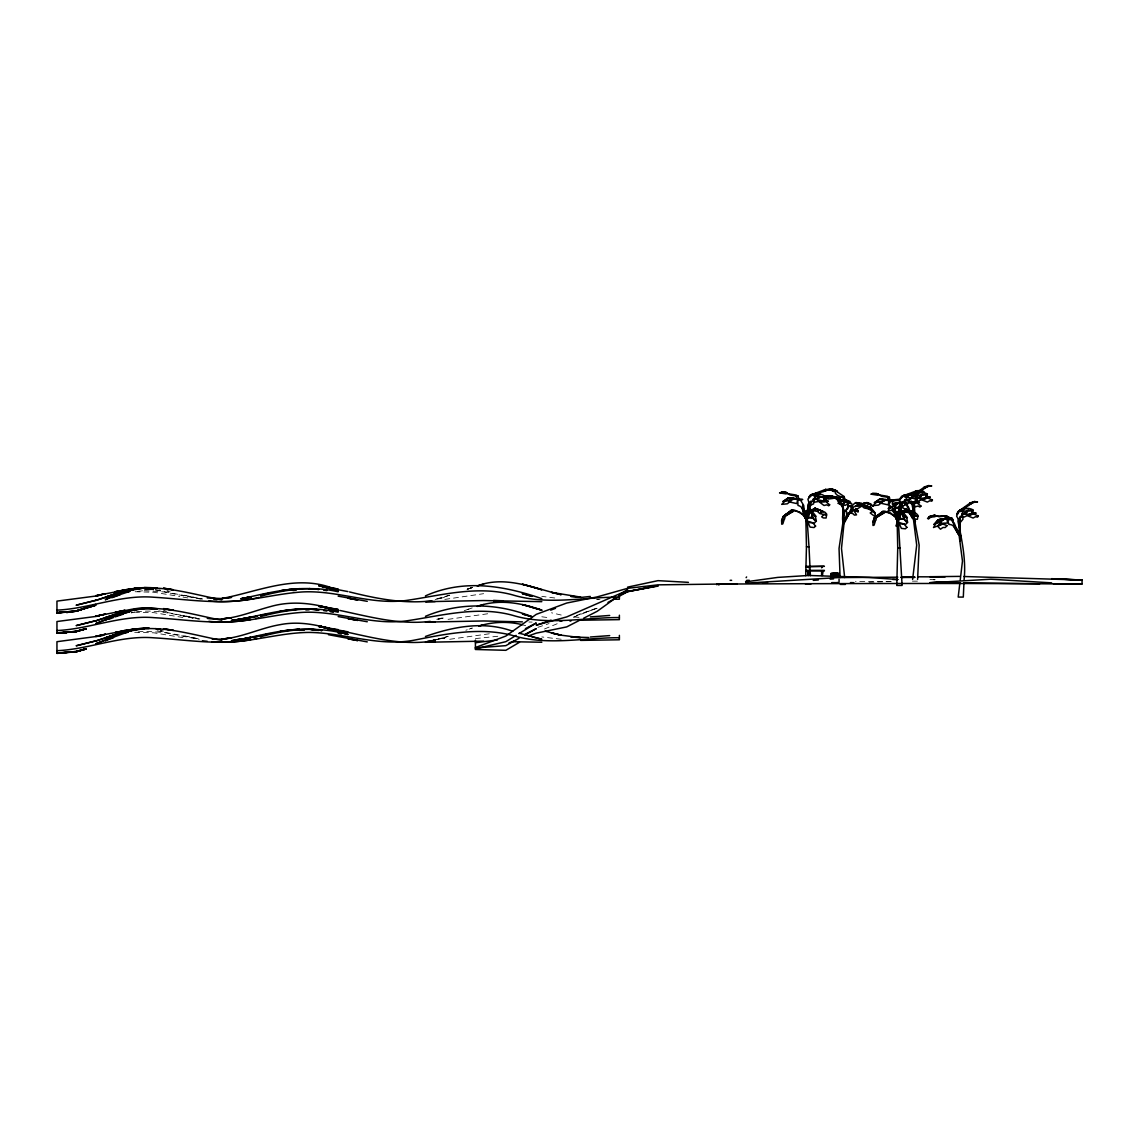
<?xml version="1.0" encoding="UTF-8"?>
<svg xmlns="http://www.w3.org/2000/svg" width="1139" height="1139" viewBox="0 0 1139 1139"><rect width="100%" height="100%" fill="white"/><g stroke="black" fill="none" stroke-linecap="round" stroke-linejoin="round"><path stroke-width="0.75" stroke-dasharray="5 3.75" d="M838.888 582.186L838.888 578.726M839.172 582.186L839.172 578.726M544.485 628.984L557.185 623.745M573.358 617.253L597.149 608.027L579.794 614.149M576.277 615.473L597.149 608.269M467.474 609.536L472.315 607.884L464.242 610.661M469.083 629.141L472.315 628.045L465.851 630.251M467.474 589.176L473.938 587.012L465.851 589.675L473.938 586.927L464.242 590.244M537.879 627.333L549.026 623.588M444.836 596.822L449.691 595.227M444.836 637.399L448.068 636.331M449.691 595.199L435.141 599.299M444.836 637.327L448.068 636.288M436.764 619.289L444.836 617.167M443.228 637.74L430.3 640.73L444.836 638.039L427.068 641.314M436.764 599.214L444.836 597.22L435.141 599.641M438.373 619.232L444.836 617.637L435.141 619.901M134.53 612.099L131.298 612.853C154.036 607.756 176.901 615.074 199.183 619.246M431.909 640.588L444.836 637.897L427.068 641.2M444.836 599.399L483.634 593.675M448.068 619.345L488.474 613.665M449.691 639.278L490.097 633.683M142.603 590.828L134.53 591.711L153.922 592.266L179.777 596.48M475.419 638.58L499.096 636.132M869.043 582.314L891.025 581.559M891.025 581.403L855.517 581.63M134.53 612.141L153.922 612.668L183.009 617.495M145.849 589.703L153.922 589.675L149.081 589.447M912.41 581.146L917.536 581.146M934.977 579.708L929.908 579.609L934.977 579.737M144.226 590.657L163.617 591.896L192.719 597.562M528.88 622.008L532.112 622.079M144.226 589.461L153.922 589.788L145.849 589.518M578.982 617.352L570.91 616.811M163.617 631.034L160.385 630.75L163.617 630.992M554.75 597.989L541.822 596.38M561.214 639.25L541.822 636.943M155.545 590.03L202.415 599L183.009 594.971M158.777 610.831L200.791 619.103L183.009 615.387M157.154 630.792L199.183 638.951L183.009 635.548M541.822 616.783L549.895 617.851M183.009 597.078L187.864 597.932M183.009 637.655L153.922 632.828L134.53 632.287L144.226 631.22L163.617 632.458L199.183 639.406M195.951 598.189L202.415 599.47M561.214 615.032L551.518 612.796M522.417 624.77L525.649 625.638M435.141 639.919L430.3 640.744L435.141 640.061M435.141 640.26L431.909 640.645L435.141 640.26M599.997 599.484L596.765 599.584L599.997 599.413M160.385 590.187L155.545 589.803L160.385 590.159M170.081 591.369L166.849 590.913L170.081 591.355M166.849 611.316L163.617 610.86L166.849 611.301M192.719 617.936L183.009 615.843L192.719 617.979"/><path stroke-width="1.5" d="M830.986 576.989L830.972 573.529M831.313 577.017L831.285 573.23M831.442 577.003L831.399 573.501M831.926 573.472L831.926 576.932L832.039 573.586M832.951 577.06L832.965 573.6M833.122 577.06L833.136 573.615M834.118 577.074L834.118 573.615M834.417 577.074L834.431 573.629M835.385 577.074L835.385 573.615M835.699 577.074L835.713 573.615M836.695 577.074L836.709 573.615M836.909 577.06L836.909 573.615M837.848 577.06L837.848 573.6M838.603 577.032L838.603 573.572M838.888 577.003L838.888 573.23M843.187 507.054L842.874 517.875L843.187 507.054L839.4 503.538L836.61 498.27L838.987 497.757L840.696 500.32M805.714 575.679L806.455 546.763L805.757 514.985M897.048 516.238L897.731 548.016L896.777 585.446L902.102 585.446L898.059 516.238M843.358 507.638C840.739 535.131 846.106 510.343 841.465 503.509M917.607 579.424L919.159 545.14L914.403 518.8M963.921 583.367L963.309 597.078L958.198 597.078L959.821 583.367M964.078 579.936C966.214 560.303 961.942 540 957.956 521.235L958.682 518.558M848.47 503.224L847.9 508.578L844.811 511.24L843.187 522.032M959.978 517.049C961.245 568.034 958.682 522.801 960.476 516.181M912.624 579.424L916.696 545.14L912.852 514.572M960.234 579.936L962.469 561.086L958.454 530.503L959.422 530.503M917.251 494.995L916.269 500.263L912.852 503.78L913.791 512.991M963.024 510.941L962.042 516.209L958.639 519.726L959.864 530.546M913.848 504.349L914.745 516.537L914.418 501.601M912.909 502.612L912.182 505.289L913.663 512.593M907.384 507.268L907.47 503.637L903.298 501.601L906.245 502.555L904.779 502.541M953.158 523.214L953.243 519.583L947.691 516.864L942.836 520.039L947.691 516.864L952.019 518.501L944.459 518.544M782.963 516.693L781.539 520.922L784.557 519.156L785.056 516.992L782.963 516.693L791.363 510.272L799.578 511.909C818.058 527.571 795.976 506.855 791.363 510.272L782.963 516.693L785.554 516.166L792.545 511.439L791.363 510.272L793.328 511.468L785.526 515.64L785.81 514.159L782.052 519.384M874.239 517.946L872.83 522.175L875.848 520.409L876.347 518.245L874.239 517.946L882.654 511.539L890.869 513.176C909.335 528.838 887.267 508.108 882.654 511.539L874.239 517.946L876.845 517.419L883.836 512.692L882.654 511.539L884.619 512.735L876.816 516.892L877.101 515.426L873.342 520.637M811.082 500.975L807.48 516.608L811.167 501.53M902.373 502.228C889.929 553.768 899.525 507.667 903.113 501.487M842.746 523.499L847.259 513.732L852.171 511.795L851.872 506.428L848.47 505.773M968.663 508.976L965.046 508.364L962.284 511.496L973.247 509.959C969.147 507.638 963.594 507.709 959.65 510.414L956.561 516.081L958.767 519.797M809.373 502.142L807.935 504.634C806.184 538.263 802.24 506.755 813.63 503.894L813.559 498.683L819.397 498.056M900.664 503.395L899.212 505.887C897.475 539.516 893.517 508.008 904.921 505.147L904.836 499.936L910.687 499.309M802.582 505.317L805.059 515.696M896.35 516.949L894.656 509.432M746.629 582.485L746.629 581.431L745.575 581.588M911.172 498.312L913.877 494.483C917.82 491.777 923.373 491.692 927.459 494.013L916.496 495.565L919.258 492.418L922.889 493.03M959.65 510.414L956.945 514.259L957.814 511.667L963.01 508.734L959.337 511.041L961.245 511.625L965.046 508.364L959.65 510.414L962.54 510.457M841.806 499.921L837.863 500.462L844.497 499.608L845.352 501.644L841.949 506.471L844.811 511.24M890.442 506.129L888.548 508.364L897.418 503.993L897.632 502.669L892.335 503.894L899.91 503.281M890.257 506.243L888.178 508.606L891.595 506.898M938.465 522.388L941.241 519.227L949.855 518.814L954.183 522.972C966.797 555.248 960.633 524.025 948.944 524.467L947.192 519.099L938.123 519.825L933.952 524.552L941.241 519.227L938.123 519.825L934.322 524.31L943.206 519.939L943.405 518.615L938.123 519.825L951.848 517.775L947.192 519.099L947.406 523.043L939.177 523.371M845.352 501.644L842.134 504.62L838.09 500.562L842.903 499.836M857.667 506.086L859.66 504.306L854.848 503.025L852.314 505.645C840.383 535.415 839.5 523.783 853.068 509.603M746.458 582.599L746.073 581.274L746.073 582.655M746.615 576.946L746.116 577.672M616.171 597.619L597.149 611.316L583.609 618.249M619.018 595.569L627.575 589.418M882.981 499.38L879.678 499.138L874.652 502.612L884.747 500.619L885.316 499.338L879.678 499.138L874.225 502.769L876.816 502.228M898.272 503.224L900.693 501.687M942.836 519.925L947.691 516.864M516.081 635.391L505.858 641.656L475.419 648.846M519 633.597L536.284 622.99L525.406 628.671M856.144 509.574L861.468 506.314L859.831 504.207L855.617 505.83L866.921 505.887L870.694 507.368L875.279 513.048L868.858 509.048L870.694 507.368L871.278 509.318L864.245 508.022L859.831 504.207L853.723 506.926L845.352 519.754L851.075 510.372L856.144 509.574L858.322 511.895L855.503 508.378M519.541 642.239L505.858 650.312L475.419 649.486L475.419 640.118M912.04 495.721L917.237 492.803L913.549 495.095L915.471 495.693L919.258 492.418L913.877 494.483L916.753 494.525M519.071 638.267L505.858 645.642L475.419 647.949M524.808 635.064L536.284 628.643L525.179 634.252M607.984 602.389L617.267 597.334M618.819 596.494L627.575 591.725L658 585.66L627.575 591.454L619.972 594.643M896.692 507.937L892.008 510.486L894.713 513.262L897.162 511.553L899.468 511.596L901.319 509.66L896.692 507.937L898.842 507.695M898.671 502.612L900.835 501.487M579.11 620.556L566.709 626.906L536.284 633.142L528.254 636.003M926.505 497.287L917.835 501.345L915.927 498.355L921.195 496.319M972.279 513.219L963.608 517.277L961.7 514.301L966.968 512.265M105.443 599.968C141.805 577.217 183.55 592.579 221.806 599.826M105.443 620.385C141.805 597.619 183.55 612.996 221.806 620.242M105.443 640.545C141.805 617.779 183.55 633.156 221.806 640.389M627.575 590.315L566.709 616.911L536.284 625.169L551.105 620.228M619.474 594.942L627.575 591.582L658 586.087M105.443 619.773L95.733 623.645L115.139 616L129.675 611.842M95.733 643.806L124.834 633.056M95.733 643.791L105.443 639.933M95.733 605.279L76.341 611.145L66.646 612.483L76.341 611.145L95.733 604.524L76.341 611.187L56.95 612.839L56.95 601.121L98.965 595.626M95.733 604.553L76.341 610.931L56.95 612.825L76.341 610.931L95.733 605.165L76.341 610.888M105.443 599.356L129.675 591.426M550.692 610.177L555.505 608.326M111.907 597.704L119.979 594.829M108.675 619.36L113.516 617.495M105.443 640.759L113.516 637.655M475.419 647.536L505.858 636.06L536.284 614.348L566.709 603.044L597.149 596.907L627.575 588.336L658 584.848L718.866 584.079M916.155 493.643L914.489 494.454M509.033 642.866L515.398 640.602L514.686 640.801M961.928 509.574L960.262 510.4M115.139 616.868L123.211 614.163M938.209 525.25L944.615 523.641M886.042 500.42L889.175 499.395L884.078 500.462L885.017 500.363M915.927 498.355L920.938 496.789M966.712 512.735L961.7 514.301L963.067 519.128L959.052 523.912L960.177 534.746M843.942 499.024L838.688 500.605L850.534 502.897L849.979 501.459L843.942 499.024L851.901 503.922L846.989 502.214M86.037 628.87L76.341 631.305L56.95 633.213L76.341 631.319L86.037 628.785L76.341 631.604L56.95 633.256L56.95 621.538L98.965 616.042M425.445 595.896C463.787 578.754 503.637 585.546 541.822 598.644M425.445 616.313C459.814 601.947 497.771 602.958 532.112 616.783L522.417 613.992L532.112 616.769M425.445 636.473C453.35 626.592 484.047 620.741 512.721 631.277M86.037 628.756L76.341 631.561L56.95 632.885L76.341 631.561L86.037 628.628L76.341 631.319M884.078 500.462L888.847 499.793L888.135 499.352M483.634 584.15L477.17 586.001C505.36 575.038 533.792 588.322 561.214 594.686L551.518 592.38L580.605 597.107L570.91 596.395L580.605 597.107M483.634 604.567L477.17 606.418C498.341 598.772 521.192 602.787 541.822 610.177L532.112 607.4L541.822 610.148M483.634 624.727L478.779 626.108C492.874 621.68 508.079 621.196 522.417 624.727M56.95 653.259L76.341 651.48L86.037 648.789M86.037 649.031L76.341 651.707L56.95 653.16L76.341 651.494L86.037 648.789L76.341 651.764L56.95 653.416L56.95 641.698L102.211 635.704M76.341 651.494L86.037 648.945L76.341 651.722L56.95 652.974M260.589 596.238C285.789 589.447 312.428 585.56 338.169 591.81M260.589 616.655C285.789 609.863 312.428 605.962 338.169 612.227M260.589 636.815C288.95 628.643 319.219 626.208 347.865 634.523C326.224 626.863 303.088 620.072 279.995 624.685C257.158 628.529 235.787 640.972 212.11 638.993M105.443 614.063L95.733 616.327L105.443 614.092M920.284 499.622L929.894 497.316L925.68 496.134M967.524 515.227L975.667 513.262L971.453 512.08L976.08 513.12L972.151 512.906M899.782 500.235L893.218 500.804M863.576 503.452L867.235 502.641L871.463 504.705L866.323 502.683L864.786 504.079L862.18 504.107L855.759 502.57L862.009 503.281M824.608 501.644L818.998 501.317M260.589 615.516L268.676 613.821L260.589 615.487M95.733 595.683L124.834 590.173L115.139 591.725C128.935 589.105 143.087 586.243 157.154 588.265M95.733 616.099L134.53 608.767L144.226 608.012L157.154 608.682M258.98 597.434C224.383 605.863 188.832 599.342 153.922 597.249C120.834 594.444 89.654 608.667 56.95 610.134M95.733 636.26L134.53 628.927L149.081 628.287M255.748 618.52L258.98 617.851M254.125 639.007L257.357 638.338M241.197 598.701L250.893 596.751L241.197 598.701C266.683 593.476 292.509 586.058 318.778 589.418L309.082 588.649L318.778 589.418M785.526 500.975L782.934 501.502L788.387 497.885L794.025 498.085L793.456 499.366L783.361 501.359L788.387 497.885L791.69 498.127L800.432 500.021L803.678 505.36C807.651 541.153 809.872 508.151 798.012 505.445L797.699 499.594L788.387 497.885L802.724 499.523L797.699 499.594L796.844 503.609L788.501 501.729M231.502 620.655L250.893 617.167L231.502 620.698C260.432 616.213 289.121 605.934 318.778 609.792M241.197 639.264L250.893 637.327L241.197 639.278C267.708 633.811 294.73 626.037 322.01 630.451M627.575 587.14L658 580.648L688.426 582.356M231.502 640.816L241.197 638.908L231.502 640.716M824.465 500.448L814.67 502.185L813.929 499.85M915.756 501.701L905.961 503.438L904.836 499.936L909.378 499.75M250.893 619.516C218.731 625.396 186.17 619.516 153.922 617.665C120.834 614.861 89.654 629.07 56.95 630.55M250.893 639.677C218.731 645.557 186.17 639.677 153.922 637.826C120.834 635.021 89.654 649.23 56.95 650.711M747.326 581.616L777.752 577.402L808.946 575.451L808.946 570.881M900.849 502.513L892.335 503.894L899.938 503.182M475.419 642.723L497.401 639.961M231.502 620.356L241.197 619.146M292.922 590.572L296.154 590.187M824.038 496.091L831.812 496.077L838.987 497.757L840.781 500.591M580.605 597.477L590.301 596.437M890.086 500.178L898.828 499.295M590.301 616.911L609.692 615.444M590.301 637.014L609.692 635.605M831.783 582.613L838.888 582.67L836.98 582.584M815.054 493.999L813.161 494.383M906.345 495.251L904.451 495.636M431.909 600.808C404.089 604.168 376.383 598.601 349.488 591.924M430.3 621.367C399.575 625.154 369.534 616.697 339.792 610.433M929.908 582.826L990.759 579.196L1051.624 582.855M813.26 580.363L818.329 579.993M830.16 579.139L833.549 578.897M747.326 583.054L838.617 577.573L897.788 577.188M56.95 612.796L66.646 612.17L56.95 612.469M812.919 499.494L817.375 499.224M904.209 500.761L908.651 500.477M813.559 498.683L816.578 498.555M762.546 582.841L767.615 582.627M56.95 632.999L66.646 632.7L56.95 632.814M895.055 507.368L899.981 507.168M305.85 609.949L309.082 609.821M299.386 630.38L304.227 630.18M901.163 577.402L914.688 576.932M918.062 576.804L945.114 576.889M425.445 641.926C396.87 644.603 369.064 636.729 341.401 630.906M570.91 621.026L569.913 621.04M718.581 584.179L737.175 583.723M435.141 622.065L425.445 622.122L483.634 620.969L522.417 621.88M619.388 597.149C583.78 596.95 547.688 605.535 512.721 594.914C477.184 585.133 441.32 595.398 406.053 600.495C370.075 605.265 335.35 589.162 299.386 592.166C269.174 594.658 239.446 604.41 208.878 600.894M435.141 601.577L425.445 601.705L483.634 600.552L541.822 601.663M619.388 617.566C583.78 617.366 547.688 625.952 512.721 615.331C477.184 605.535 441.32 615.815 406.053 620.912C370.075 625.681 335.35 609.579 299.386 612.583C269.174 615.074 239.446 624.827 208.878 621.31M588.692 637.513L570.91 636.972L580.605 637.683L561.214 635.192L545.054 631.191M619.388 637.726C583.78 637.527 547.688 646.112 512.721 635.491C480.544 627.034 447.613 633.569 415.749 639.862C379.857 647.351 344.818 632.8 309.082 632.416C276.478 632.672 244.913 644.745 212.11 641.798M435.141 642.14L425.445 642.282L483.634 641.129M960.334 576.377L929.908 576.718L938.351 576.889M612.924 599.271L619.388 599.214L619.388 594.8M580.605 620.242L619.388 619.63L619.388 615.217M580.605 640.389L619.388 639.791L619.388 635.377M901.163 577.459L914.688 577.43M716.901 584.079C838.617 583.51 960.334 583.083 1082.05 584.079L1082.05 580.036L963.708 576.505M806.455 546.763L809.003 546.763L810.399 575.679M897.731 548.016L900.294 548.016M806.156 566.311L824.408 566.311L806.156 566.823M808.177 567.08L808.946 566.823M822.386 567.08L821.618 566.823M808.946 567.834L808.177 566.823M821.618 567.834L822.386 566.823M806.156 570.368L824.408 570.368M806.156 570.881L824.408 570.881M808.177 574.184L808.946 574.184M821.618 574.184L822.386 574.184M730.113 580.321L731.637 580.321M746.8 580.321L749.334 580.321M745.732 581.958L746.6 581.958M1039.793 583.738L963.708 582.855M805.487 584.179L810.811 584.179M840.34 584.421L845.423 584.421M1053.304 583.738L1082.05 583.866M901.163 577.188L914.688 577.288M541.822 642.239L512.721 641.727M948.502 582.584L960.334 582.769M892.705 579.48L897.788 579.58M850.449 582.584L853.823 582.684M908.879 502.384L919.145 502.655L915.229 500.334L919.586 502.612L915.699 501.345M817.588 501.117L827.854 501.388L823.938 499.081L828.295 501.359L824.408 500.092M312.314 630.138L318.778 630.451M926.363 496.96L930.292 497.173L925.779 496.106M561.84 621.211L559.989 621.082M897.788 579.495L869.043 577.459L808.177 575.451L807.423 570.881M879.678 499.138L883.195 499.423M207.255 597.961L221.806 598.53L231.502 597.363L221.806 598.53C260.404 591.155 299.03 572.348 338.169 590.5L318.778 585.204M207.255 618.377C229.124 621.809 249.655 612.084 270.285 606.646C292.709 600.082 316.443 603.442 338.169 610.917L318.778 605.621M213.719 599.299L216.951 599.612M202.415 640.816L207.255 641.3M333.328 589.062L336.56 589.504M334.937 629.853L338.169 630.28M884.96 499.565L894.015 500.776L884.334 499.993M328.473 587.283L322.01 586.414L338.169 589.062L318.778 585.702L338.169 590.643L318.778 585.332L338.169 590.671L318.778 585.503L328.473 587.71M328.473 607.713L318.778 606.389L338.169 609.465L318.778 606.105L338.169 610.917M338.169 629.625L318.778 626.55L347.865 631.803M367.271 601.335L338.169 596.153M367.271 621.752L338.169 616.569M367.271 641.912L328.473 634.708M160.385 629.354L155.545 628.6M323.633 590.173L326.865 590.643M323.633 610.575L326.865 611.059M328.473 627.874L318.778 626.265L338.169 631.077L318.778 625.767M849.381 512.963L852.641 513.475L854.435 515.113L856.556 514.856L853.595 510.258L857.539 511.639L855.802 509.404M849.096 506.243L852.413 506.855L847.672 505.944M338.169 589.717L347.865 591.568M330.096 611.615L333.328 612.326M879.792 502.997L888.135 504.876L888.99 500.847L891.723 501.288L894.969 506.613C898.942 542.42 901.148 509.404 889.288 506.713L888.99 500.847L884.476 499.75M338.169 633.227L341.401 633.953M532.112 636.929L541.822 639.207L519.185 633.184M913.279 507.966L913.891 512.65M906.715 496.305L903.825 495.479L900.081 498.611L901.647 496.248C906.872 493.828 913.492 494.497 917.593 498.668L906.174 497.273L909.79 494.867L912.111 495.921M819.753 496.277L812.534 494.226L808.79 497.359L810.356 494.981C815.581 492.575 822.201 493.23 826.302 497.416L814.883 496.02L818.5 493.614L820.82 494.668M838.29 500.306L831.812 496.077L833.307 498.369L828.921 498.967L827.64 495.693L826.387 496.305L833.463 497.857L838.987 497.757L827.64 495.693L827.968 498.839L823.469 498.07M855.859 508.677L858.279 510.785L852.983 510.386L851.872 506.428L848.384 506.157L846.035 510.3L847.274 513.86M948.872 520.537L945.099 516.964L946.523 515.696L948.232 518.302M904.081 502.868L908.409 507.026C921.01 539.302 914.859 508.079 903.17 508.521L902.287 505.844M809.131 503.41L807.921 499.081L812.534 494.226L816.364 493.443L812.05 494.767L813.816 495.878L818.5 493.614L812.534 494.226L815.78 495.65L813.388 500.676L809.017 503.296L807.224 514.387M890.285 502.74L887.452 498.142L889.217 497.245L890.242 500.334M797.585 499.181L796.161 496.889L797.926 495.992L798.952 499.081M953.528 525.478L958.525 534.547L953.243 525.663M908.623 511.012L912.752 518.601L908.338 511.212M911.471 501.345L912.994 503.851L913.919 513.063M954.026 524.566L957.999 532.411L953.969 524.737M908.239 508.62L912.225 516.465L908.196 508.806M893.56 508.734L896.208 519.412L893.232 508.862M802.269 507.481L804.917 518.16L801.941 507.595M840.482 500.833L839.471 496.917L844.512 497.743L845.252 501.146M899.44 513.091L898.087 512.45L901.889 510.685L907.37 517.647L903.227 515.739L901.889 510.685L896.749 512.18L900.052 518.33L903.868 519.028L907.683 522.516L906.772 518.202L903.227 515.739L903.868 519.028L907.085 522.815L905.533 524.524L898.258 522.232L899.013 519.412L903.868 519.028L901.889 510.685L902.8 512.522L899.397 512.806L897.418 519.526M844.668 577.558L841.493 548.428L844.569 517.846L843.615 517.846L839.044 548.428L840.098 577.558M806.768 514.985L809.003 546.763M823.141 570.881L822.386 575.451L821.618 575.451L821.618 570.881M718.866 583.695L718.866 585.104M716.901 583.908L716.901 584.805M839.116 573.515L839.101 576.975L839.187 573.529M781.667 520.566L781.71 524.211L782.82 523.897L783.917 520.352L781.667 520.566M872.944 521.819L872.987 525.478L874.111 525.15L875.208 521.605L872.944 521.819M924.74 486.823L924.555 488.417L928.741 485.584L930.264 485.769L928.499 486.282L931.773 485.954L928 486.438L928.741 485.584L924.74 486.823L914.218 494.326L923.672 489.158L924.74 486.823M970.513 502.755L970.328 504.363L974.528 501.53L976.038 501.715L974.286 502.228L977.547 501.9L973.774 502.384L974.528 501.53L970.513 502.755L959.992 510.272L969.446 505.104L970.513 502.755M875.25 513.76L874.894 516.537L870.182 512.949L872.972 511.212L875.25 513.76M826.572 515.084L826.102 518.017L823.241 517.932L821.66 516.835L823.995 514.501L826.729 514.187L825.12 512.336L814.955 508.236L811.922 510.044L816.065 511.226L819.681 509.945L823.44 511.724L814.955 508.236L810.769 510.827L806.626 519.655L809.772 512.635L816.677 509.147L814.955 508.236L819.681 509.945L817.432 511.383L819.767 513.518L822.244 511.326L820.493 513.717L826.572 515.084M917.863 516.337L917.393 519.284L914.532 519.185L912.951 518.088L915.286 515.753L918.02 515.44L916.411 513.589L906.245 509.489L903.213 511.297L907.356 512.479L910.972 511.197L914.731 512.977L906.245 509.489L902.06 512.08L897.916 520.907L901.063 513.888L907.968 510.414L906.245 509.489L910.972 511.197L908.723 512.635L911.058 514.785L913.535 512.578L911.784 514.97L917.863 516.337M900.308 504.549C895.354 529.535 902.743 507.567 899.198 500.334L903.825 495.479L907.655 494.71L903.341 496.02L905.106 497.131L909.79 494.867L903.825 495.479L907.071 496.917L904.679 501.943L900.308 504.549M786.423 492.532L786.109 493.913L779.574 492.874L786.423 492.532L790.096 495.024L798.225 496.277L796.133 495.024L787.12 493.557L785.383 492.205L781.012 492.233L786.423 492.532M877.699 493.785L877.386 495.18L870.865 494.127L877.699 493.785L881.387 496.277L889.516 497.529L887.423 496.277L878.411 494.81L876.66 493.458L872.303 493.486L877.699 493.785M807.722 518.16L806.967 520.964L814.257 523.257L815.795 521.562L812.577 517.775L810.598 509.432L805.458 510.927L808.761 517.078L812.577 517.775L816.392 521.263L815.481 516.949L811.936 514.486L810.598 509.432L806.796 511.197L811.509 511.254L810.598 509.432L816.079 516.394L811.936 514.486L812.577 517.775L807.722 518.16M926.975 494.896L926.107 498.042L918.547 498.369L921.536 494.796L926.975 494.896M972.749 510.827L971.88 513.988L964.334 514.315L967.324 510.728L972.749 510.827M808.106 511.553L806.156 518.558L808.106 511.553M825.504 489.457L824.878 491.023L829.861 489.3L831.328 489.898L829.434 489.941L832.794 490.496L828.879 489.969L829.861 489.3L825.504 489.457L812.919 494.184L823.81 491.535L825.504 489.457M916.795 490.724L916.169 492.276L921.152 490.553L922.618 491.151L920.725 491.194L924.085 491.749L920.17 491.222L921.152 490.553L916.795 490.724L904.209 495.437L915.101 492.788L916.795 490.724M932.428 500.035L931.773 501.188L929.766 500.761L927.331 502.085L922.291 500.035L927.63 497.914L932.428 500.035M978.202 515.981L977.547 517.134L975.539 516.707L973.105 518.031L968.065 515.981L973.418 513.86L978.202 515.981M825.576 498.17L823.867 501.103L816.193 499.395L820.151 496.604L825.576 498.17M916.867 499.423L915.144 502.356L907.47 500.647L911.442 497.857L916.867 499.423M890.484 506.969L887.737 511.582L892.791 509.688L895.952 505.389L890.484 506.969M936.258 522.915L933.51 527.514L938.564 525.62L941.725 521.32L936.258 522.915M844.113 496.547L843.202 497.615L837.464 495.394L835.499 493.458L834.588 490.097L831.299 488.859L827.512 489.813L833.364 489.727L831.299 488.859L837.023 490.824L837.436 491.692L834.588 490.097L844.113 496.547M947.093 525.606L945.242 527.528L942.935 527.499L940.487 529.208L937.781 526.432L942.48 523.869L947.093 525.606M829.662 504.805L828.708 505.787L826.8 504.819L823.995 505.488L819.482 502.071L825.433 501.388L829.662 504.805M920.953 506.058L919.985 507.04L918.091 506.072L915.286 506.741L910.773 503.324L916.71 502.641L920.953 506.058M815.595 526.09L814.1 527.542L810.1 527.129L807.95 522.516L812.748 522.801L815.595 526.09M906.886 527.343L905.391 528.809L901.39 528.382L899.241 523.769L904.039 524.054L906.886 527.343M785.696 500.477L781.696 504.363L787.277 503.822L791.605 500.363L785.696 500.477M876.987 501.744L872.972 505.616L878.568 505.075L882.896 501.616L876.987 501.744M930.591 517.234L928.456 519.028L927.516 518.316L930.791 516.309L929.865 516.408L928.684 517.362L930.591 517.234M927.545 486.367L924.526 488.247L923.886 487.421L930.264 485.769L927.545 486.367M973.318 502.313L970.3 504.193L969.659 503.367L976.038 501.715L973.318 502.313M848.982 503.31L845.124 505.36L837.948 503.324L842.917 501.203L848.982 503.31M835.286 490.71L833.549 491.521L830.089 489.058L835.286 490.71M864.643 502.698L863.846 503.082L867.235 502.641L866.323 502.683L867.377 504.05L870.111 504.008L873.286 506.371L868.331 503.652L870.58 503.751L864.643 502.698M870.694 507.368L868.003 508.578L864.544 506.257L866.921 505.887L859.831 504.207L870.694 507.368M115.139 593.932L95.733 600.452L124.834 591.34L144.226 587.966L134.53 589.176L115.139 593.932M115.139 614.348L95.733 620.855L124.834 611.757L144.226 608.383L124.834 611.586L105.443 617.609L115.139 614.405M115.139 634.508L95.733 641.015L124.834 631.917L144.226 628.529L134.53 629.753L115.139 634.508M115.139 593.989L105.443 597.22L115.139 593.989M115.139 634.565L105.443 637.797L115.139 634.565M934.948 515.341L928.684 517.362L935.005 516.707L934.948 515.341L933.909 515.298L929.865 516.408L934.621 515.739L933.909 515.298L935.859 516.124L946.865 515.882L938.992 516.736L934.948 515.341M828.437 489.77L824.907 490.838L824.494 489.841L831.328 489.898L828.437 489.77M919.728 491.023L916.197 492.091L915.77 491.094L922.618 491.151L919.728 491.023M95.733 600.338L76.341 605.165L95.733 600.338M95.733 620.741L76.341 625.582L95.733 620.741M95.733 640.901L76.341 645.742L95.733 640.901M105.443 593.661L95.733 595.911L105.443 593.675M105.443 634.224L95.733 636.487L105.443 634.252M134.53 609.607L124.834 611.757L134.53 609.607M124.834 589.845L115.139 591.967L134.53 588.521L124.834 589.845M129.675 591.241L124.834 592.308L129.675 591.283M124.834 610.262L115.139 612.369L124.834 610.333M129.675 611.657L124.834 612.711L129.675 611.7M124.834 630.422L115.139 632.529L134.53 629.098L124.834 630.422M128.066 632.173L124.834 632.871L128.066 632.202M134.53 589.176L124.834 591.255L134.53 589.19M134.53 629.753L124.834 631.818L134.53 629.767M268.676 593.405L260.589 595.099L268.676 593.405M257.357 616.171L241.197 619.388L257.357 616.171M260.589 635.647L252.516 637.342L260.589 635.662M270.285 633.64L263.821 634.993L270.285 633.64M250.893 597.092L241.197 598.972L250.893 597.107M250.893 637.655L241.197 639.548L250.893 637.669M289.69 589.418L279.995 590.842L299.386 588.678L289.69 589.418M289.69 609.835L279.995 611.259L299.386 609.094L289.69 609.835M289.69 629.995L279.995 631.419L299.386 629.255L289.69 629.995M231.502 617.737L221.806 618.975L231.502 617.765M231.502 637.925L221.806 639.136L231.502 637.925M832.751 573.202L837.706 573.244L832.751 573.202M144.226 587.781L134.53 588.379L144.226 587.781M144.226 608.198L134.53 608.796L157.154 608.753L144.226 608.055M144.226 628.358L134.53 628.956L144.226 628.358M948.502 581.915L929.908 582.684L948.502 581.915M503.025 600.751L493.329 600.566L503.025 600.822M153.922 587.923L144.226 587.639L153.922 587.923M149.081 628.358L144.226 628.215L149.081 628.344M1082.05 580.05L1051.624 578.697L1082.05 580.036M318.778 629.952L309.082 629.226L322.01 630.508L318.778 630.038M318.778 609.821L309.082 609.066L318.778 609.821M157.154 588.336L153.922 587.895L157.154 588.336M173.313 589.788L163.617 588.208L173.313 589.788M173.313 610.205L163.617 608.625L173.313 610.205M173.313 630.351L163.617 628.785L173.313 630.351M357.561 599.982L347.865 598.146L357.561 600.025M357.561 620.399L347.865 618.562L357.561 620.428M357.561 640.559L347.865 638.723L357.561 640.588M328.473 608.055L318.778 605.92L338.169 611.088L318.778 605.734L328.473 608.126M328.473 628.215L318.778 626.08L347.865 634.281L318.778 625.895L328.473 628.287M561.214 635.263L551.518 632.999L561.214 635.263M532.112 586.813L522.417 584.193L541.822 589.774L532.112 586.813M532.112 596.366L522.417 593.661L532.112 596.366M532.112 607.301L522.417 604.61L532.112 607.301"/></g></svg>
